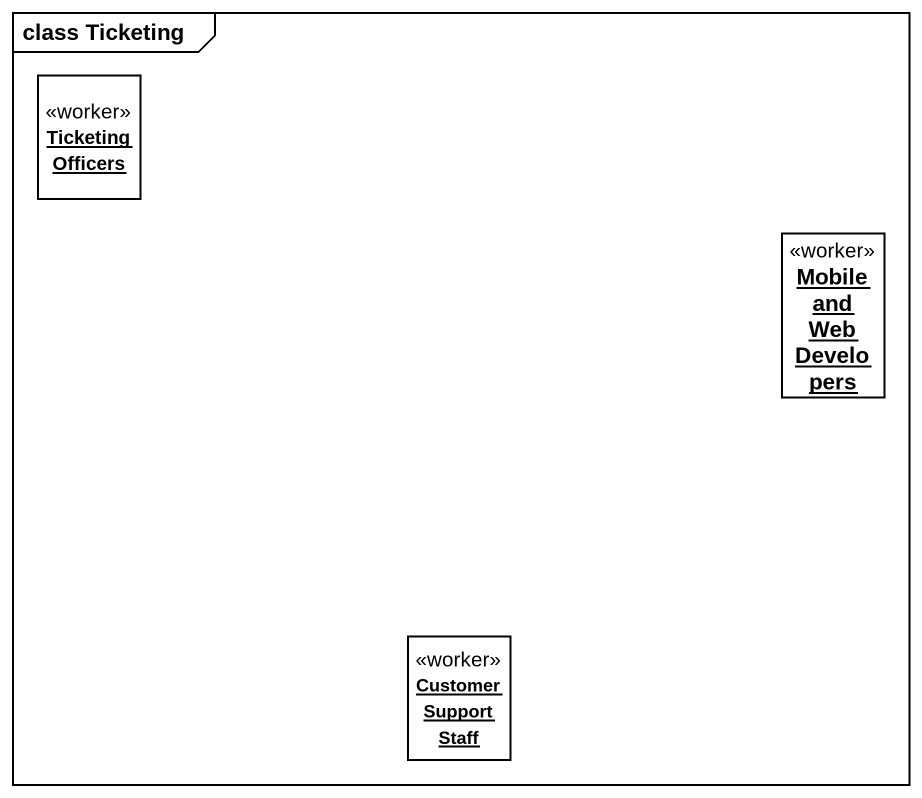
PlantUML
@startuml
mainframe class Ticketing
hide circle
hide empty members
object "Ticketing Officers" as Ticketing_Officers <<worker>>
object "Mobile and Web Developers" as Mobile_and_Web_Developers <<worker>>
object "Customer Support Staff" as Customer_Support_Staff <<worker>>
@enduml
